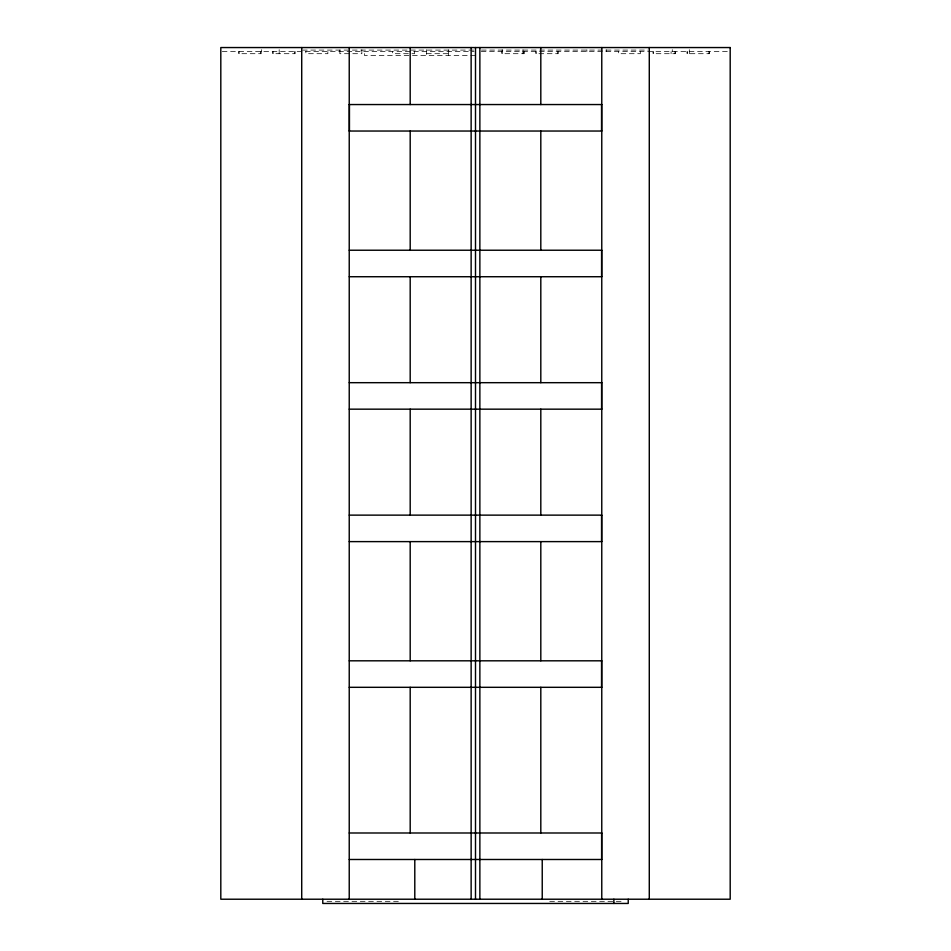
<?xml version="1.0" encoding="UTF-8"?>
<svg xmlns="http://www.w3.org/2000/svg" width="951" height="951" viewBox="0 0 951 951"><rect width="100%" height="100%" fill="white"/><g stroke="black" fill="none" stroke-linecap="round" stroke-linejoin="round"><path stroke-width="0.71" stroke-dasharray="4.75 3.57" d="M302.466 50.094L474.05 50.094M481.456 50.094L648.166 50.094M222.272 51.568L474.085 51.568M481.254 51.568L728.728 51.568M426.547 53.696L448.527 53.696M475.5 55.598L364.59 55.598L364.59 51.568M327.025 901.334L401.263 901.334M549.737 901.334L623.975 901.334M709.422 51.568L709.422 53.696L686.943 53.696L686.943 51.568M708.923 51.568L708.923 53.696M689.332 49.666L689.332 53.696M687.43 51.568L687.43 53.696M675.424 51.568L675.424 53.696L652.957 53.696L652.957 51.568M674.937 51.568L674.937 53.696M672.274 49.666L672.274 51.568M671.085 51.568L671.085 53.696M653.444 51.568L653.444 53.696M640.332 51.568L640.332 53.696L618.352 53.696L618.352 51.568M606.132 49.666L606.132 51.568M586.862 49.666L586.862 51.568M558.213 51.568L558.213 53.696L535.746 53.696L535.746 51.568M557.726 51.568L557.726 53.696M536.233 51.568L536.233 53.696M524.227 51.568L524.227 53.696L501.748 53.696L501.748 51.568M523.739 51.568L523.739 53.696M522.919 49.666L522.919 53.696M502.187 49.666L502.247 53.696M448.813 49.666L448.813 51.568M448.527 51.568L448.527 55.598M426.547 49.666L426.547 55.598M414.541 51.568L414.541 53.696L392.561 53.696L392.561 51.568M361.844 49.666L361.844 53.696L339.852 53.696L339.852 49.666M327.857 51.568L327.857 53.696L305.865 53.696L305.865 51.568M295.167 51.568L295.167 53.696L272.533 53.696L272.533 51.568M294.525 51.568L294.525 53.696M279.178 49.666L279.178 53.696M273.187 51.568L273.187 53.696M261.668 49.666L261.668 51.568M261.18 51.568L261.18 53.696L238.546 53.696L238.546 51.568M260.526 51.568L260.526 53.696M239.2 51.568L239.2 53.696"/><path stroke-width="1.43" d="M349.231 104.551L601.769 104.551M349.231 131.036L601.769 131.036M349.231 250.232L601.769 250.232M349.231 276.729L601.769 276.729M349.231 382.682L601.769 382.682M349.231 409.168L601.769 409.168M349.231 515.133L601.769 515.133M349.231 541.618L601.769 541.618M349.231 660.814L601.769 660.814M349.231 687.311L601.769 687.311M349.231 832.993L601.769 832.993M349.231 859.49L601.769 859.49M649.283 47.55L649.283 899.218M628.231 899.218L628.231 903.45L322.769 903.45L322.769 899.218M613.87 899.218L613.87 903.45M601.769 47.55L601.769 899.218M601.555 104.551L601.555 131.036M601.591 250.232L601.591 276.729M601.591 382.682L601.591 409.168M601.555 515.133L601.555 541.618M601.555 660.814L601.555 687.311M601.626 832.993L601.626 859.49M542.236 859.49L542.236 899.218M540.81 47.55L540.81 104.551M540.81 131.036L540.81 250.232M540.81 276.729L540.81 382.682M540.81 409.168L540.81 515.133M540.81 541.618L540.81 660.814M540.81 687.311L540.81 832.993M479.863 47.55L479.863 899.218M475.5 47.55L475.5 899.218M471.137 47.55L471.137 899.218M414.791 859.49L414.791 899.218M410.19 47.55L410.19 104.551M410.19 131.036L410.19 250.232M410.19 276.729L410.19 382.682M410.19 409.168L410.19 515.133M410.19 541.618L410.19 660.814M410.19 687.311L410.19 832.993M349.445 104.551L349.445 131.036M349.231 47.55L349.231 899.218M301.717 47.55L301.717 899.218M730.19 47.55L220.81 47.55L220.81 899.218L730.19 899.218L730.19 47.55"/></g></svg>
